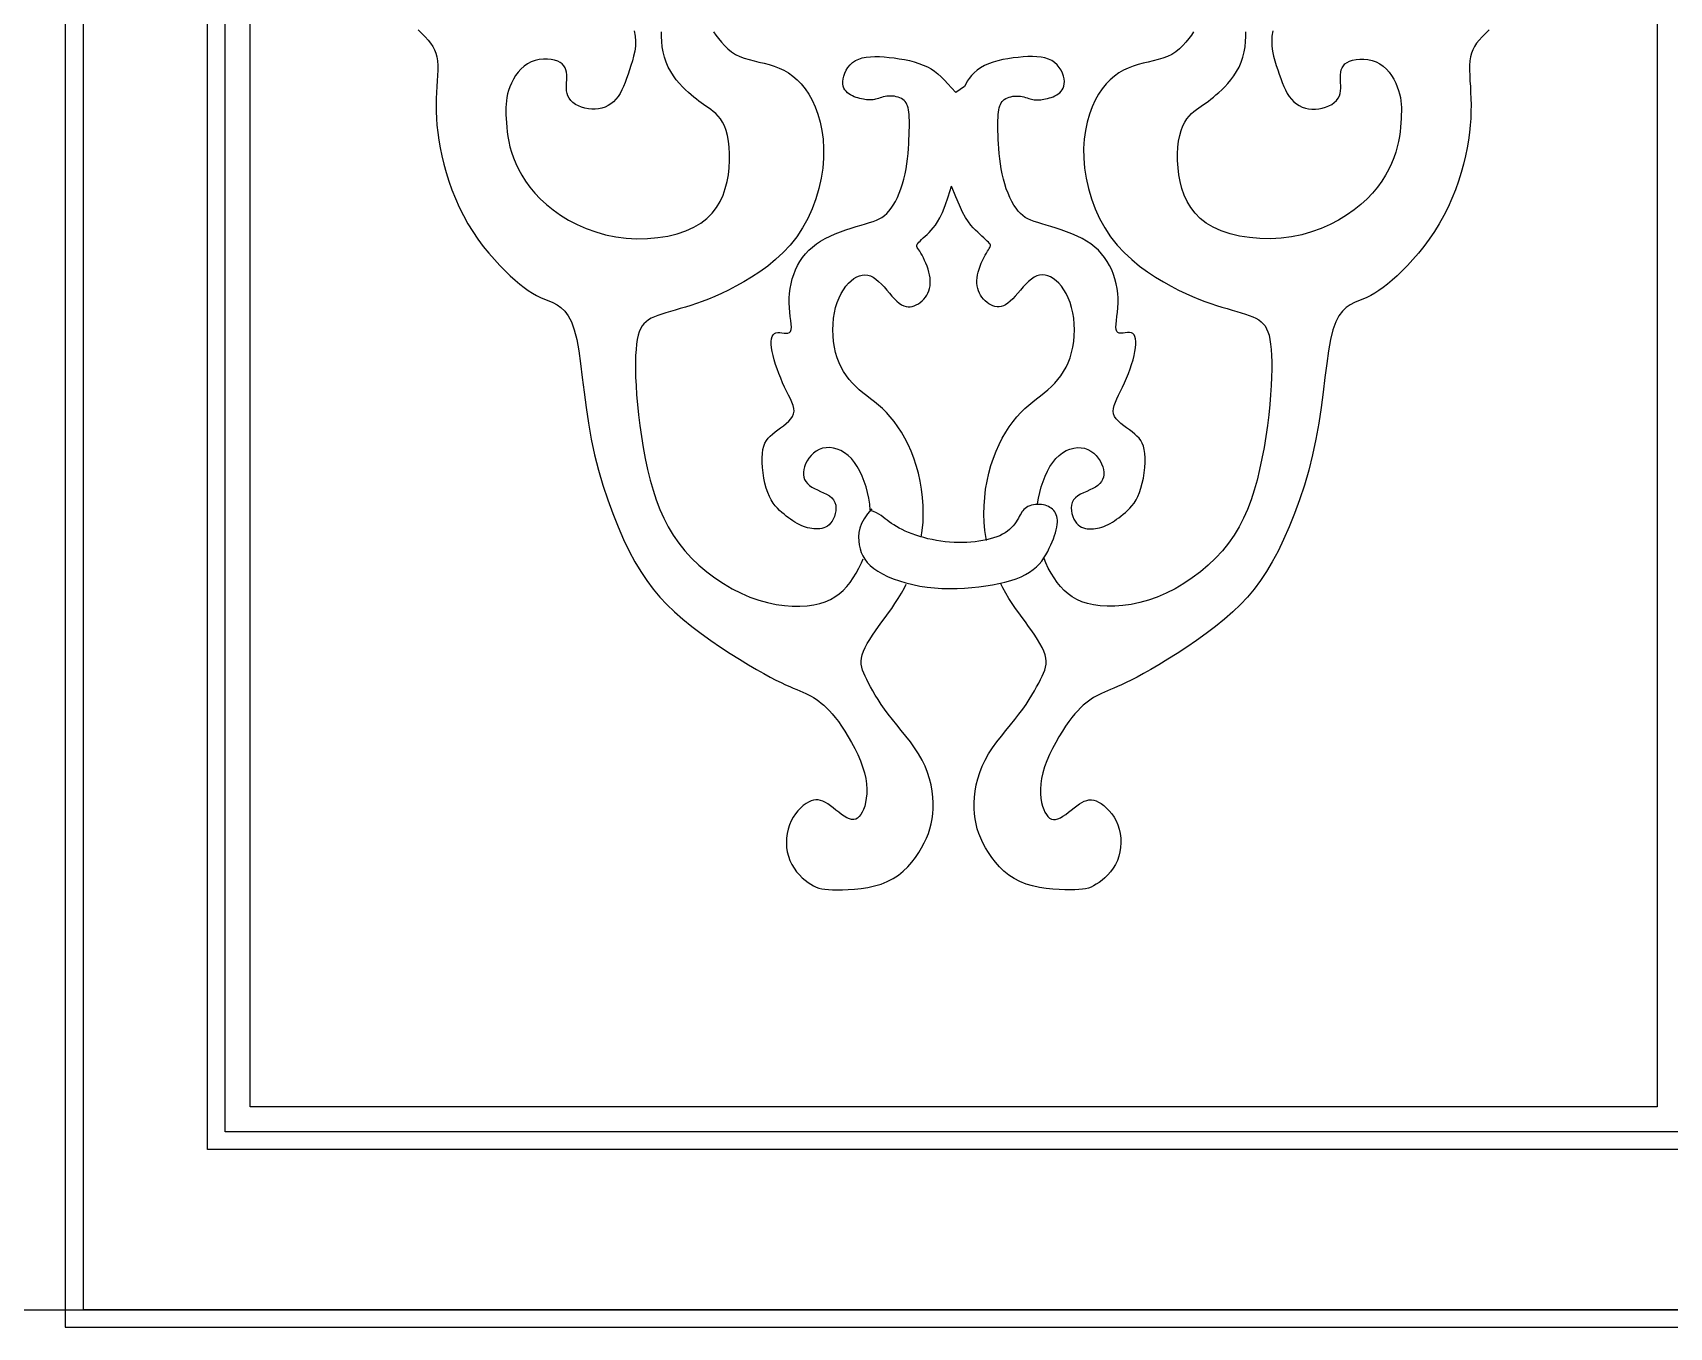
# Model space of a CAD drawing. Extents: x -66030 to 95157, y -13132 to 45879.
# Drawn here: x -27804.1 to -27449.5, y 31865.1 to 32145.7 of the extents above; entities that cross this region are included whole.
import ezdxf

# ---------------------------------------------------------------- set-up
doc = ezdxf.new("R2010")
doc.units = 0
doc.header["$LTSCALE"] = 100
doc.header["$MEASUREMENT"] = 0
for name, color, linetype in [('3', 11, 'CONTINUOUS'), ('4', 121, 'CONTINUOUS'), ('7', 105, 'CONTINUOUS')]:
    doc.layers.add(name, color=color, linetype=linetype)

msp = doc.modelspace()

# ---------------------------------------------------------------- linework, layer by layer
at = {"layer": '3', "color": 2}
msp.add_line((-66009.4, 31868.93), (90872.97, 31868.93), dxfattribs=at)
at = {"layer": '3'}
msp.add_lwpolyline([(-27793.18, 32773.35), (-27793.18, 31868.98), (-27415.88, 31868.98), (-27415.88, 32785.49)], dxfattribs=at)
msp.add_lwpolyline([(-27762.38, 31907.48), (-27762.38, 32531.18), (-27446.68, 32531.18), (-27446.68, 31907.48)], close=True, dxfattribs=at)
at = {"layer": '4'}
msp.add_lwpolyline([(-27797.03, 32774.7), (-27797.03, 31865.13), (-27412.03, 31865.13), (-27412.03, 32784.35)], dxfattribs=at)
msp.add_lwpolyline([(-27766.23, 31903.63), (-27766.23, 32535.03), (-27442.83, 32535.03), (-27442.83, 31903.63)], close=True, dxfattribs=at)
at = {"layer": '7'}
msp.add_lwpolyline([(-27756.99, 31912.87), (-27756.99, 32525.79), (-27452.07, 32525.79), (-27452.07, 31912.87)], close=True, dxfattribs=at)
for points in [[(-27720.6, 32146.32), (-27719.79, 32145.51), (-27719.07, 32144.76), (-27718.43, 32144.06), (-27717.88, 32143.38), (-27717.41, 32142.69), (-27717.03, 32141.99), (-27716.73, 32141.25), (-27716.52, 32140.44), (-27716.39, 32139.55), (-27716.33, 32138.58), (-27716.33, 32137.54), (-27716.37, 32136.42), (-27716.43, 32135.25), (-27716.51, 32134.02), (-27716.58, 32132.73), (-27716.64, 32131.39), (-27716.66, 32130.02), (-27716.65, 32128.59), (-27716.59, 32127.12), (-27716.49, 32125.61), (-27716.33, 32124.04), (-27716.11, 32122.41), (-27715.82, 32120.73), (-27715.46, 32119), (-27715.03, 32117.2), (-27714.52, 32115.37), (-27713.92, 32113.5), (-27713.25, 32111.62), (-27712.51, 32109.74), (-27711.68, 32107.88), (-27710.77, 32106.05), (-27709.79, 32104.28), (-27708.73, 32102.57), (-27707.61, 32100.92), (-27706.45, 32099.36), (-27705.26, 32097.89), (-27704.06, 32096.5), (-27702.88, 32095.22), (-27701.72, 32094.05), (-27700.62, 32092.98), (-27699.57, 32092.04), (-27698.57, 32091.2), (-27697.63, 32090.47), (-27696.71, 32089.83), (-27695.82, 32089.26), (-27694.94, 32088.76), (-27694.06, 32088.32), (-27693.18, 32087.93), (-27692.28, 32087.57), (-27691.38, 32087.19), (-27690.48, 32086.73), (-27689.62, 32086.13), (-27688.8, 32085.35), (-27688.03, 32084.32), (-27687.34, 32082.99), (-27686.73, 32081.29), (-27686.22, 32079.2), (-27685.78, 32076.74), (-27685.39, 32073.98), (-27685.01, 32070.98), (-27684.61, 32067.78), (-27684.18, 32064.45), (-27683.67, 32061.04), (-27683.06, 32057.61), (-27682.33, 32054.22), (-27681.48, 32050.88), (-27680.54, 32047.63), (-27679.5, 32044.47), (-27678.4, 32041.45), (-27677.25, 32038.57), (-27676.05, 32035.86), (-27674.83, 32033.34), (-27673.6, 32031.03), (-27672.33, 32028.9), (-27671.03, 32026.94), (-27669.66, 32025.11), (-27668.21, 32023.38), (-27666.67, 32021.74), (-27665.01, 32020.14), (-27663.23, 32018.58), (-27661.3, 32017.02), (-27659.27, 32015.48), (-27657.17, 32013.98), (-27655.06, 32012.54), (-27652.97, 32011.16), (-27650.94, 32009.89), (-27649.02, 32008.72), (-27647.26, 32007.68), (-27645.68, 32006.79), (-27644.28, 32006.02), (-27643.03, 32005.38), (-27641.93, 32004.83), (-27640.95, 32004.37), (-27640.06, 32003.98), (-27639.27, 32003.63), (-27638.53, 32003.32), (-27637.85, 32003.03), (-27637.2, 32002.75), (-27636.59, 32002.48), (-27636, 32002.19), (-27635.44, 32001.9), (-27634.88, 32001.58), (-27634.33, 32001.23), (-27633.77, 32000.85), (-27633.21, 32000.41), (-27632.64, 31999.92), (-27632.05, 31999.37), (-27631.44, 31998.75), (-27630.82, 31998.05), (-27630.17, 31997.26), (-27629.51, 31996.38), (-27628.81, 31995.4), (-27628.1, 31994.3), (-27627.37, 31993.12), (-27626.65, 31991.87), (-27625.96, 31990.57), (-27625.32, 31989.24), (-27624.74, 31987.9), (-27624.25, 31986.58), (-27623.86, 31985.29), (-27623.58, 31984.06), (-27623.41, 31982.88), (-27623.34, 31981.77), (-27623.36, 31980.73), (-27623.45, 31979.77), (-27623.6, 31978.88), (-27623.81, 31978.08), (-27624.05, 31977.36), (-27624.33, 31976.74), (-27624.63, 31976.22), (-27624.97, 31975.79), (-27625.33, 31975.47), (-27625.73, 31975.25), (-27626.16, 31975.15), (-27626.63, 31975.16), (-27627.13, 31975.28), (-27627.67, 31975.53), (-27628.23, 31975.86), (-27628.82, 31976.28), (-27629.42, 31976.73), (-27630.03, 31977.21), (-27630.63, 31977.69), (-27631.22, 31978.15), (-27631.79, 31978.55), (-27632.33, 31978.89), (-27632.86, 31979.14), (-27633.37, 31979.32), (-27633.87, 31979.42), (-27634.37, 31979.43), (-27634.89, 31979.36), (-27635.41, 31979.2), (-27635.95, 31978.95), (-27636.52, 31978.61), (-27637.11, 31978.18), (-27637.69, 31977.66), (-27638.26, 31977.07), (-27638.8, 31976.4), (-27639.3, 31975.66), (-27639.75, 31974.86), (-27640.12, 31974), (-27640.41, 31973.08), (-27640.62, 31972.12), (-27640.74, 31971.13), (-27640.78, 31970.13), (-27640.72, 31969.13), (-27640.58, 31968.14), (-27640.35, 31967.19), (-27640.02, 31966.27), (-27639.6, 31965.41), (-27639.11, 31964.6), (-27638.56, 31963.85), (-27637.96, 31963.17), (-27637.34, 31962.56), (-27636.7, 31962.01), (-27636.07, 31961.53), (-27635.46, 31961.12), (-27634.88, 31960.78), (-27634.31, 31960.51), (-27633.73, 31960.31), (-27633.12, 31960.15), (-27632.44, 31960.04), (-27631.68, 31959.97), (-27630.81, 31959.94), (-27629.81, 31959.93), (-27628.65, 31959.94), (-27627.38, 31959.98), (-27626.01, 31960.07), (-27624.57, 31960.23), (-27623.12, 31960.45), (-27621.66, 31960.76), (-27620.24, 31961.18), (-27618.9, 31961.71), (-27617.65, 31962.37), (-27616.49, 31963.14), (-27615.44, 31964), (-27614.47, 31964.93), (-27613.59, 31965.92), (-27612.8, 31966.95), (-27612.09, 31968), (-27611.46, 31969.04), (-27610.9, 31970.08), (-27610.42, 31971.1), (-27610, 31972.12), (-27609.66, 31973.15), (-27609.39, 31974.21), (-27609.19, 31975.28), (-27609.05, 31976.4), (-27608.98, 31977.56), (-27608.98, 31978.78), (-27609.04, 31980.04), (-27609.19, 31981.34), (-27609.43, 31982.67), (-27609.75, 31984.01), (-27610.18, 31985.36), (-27610.71, 31986.72), (-27611.36, 31988.06), (-27612.12, 31989.39), (-27612.98, 31990.7), (-27613.91, 31991.98), (-27614.88, 31993.24), (-27615.87, 31994.47), (-27616.85, 31995.67), (-27617.81, 31996.84), (-27618.7, 31997.97), (-27619.51, 31999.07), (-27620.25, 32000.12), (-27620.91, 32001.14), (-27621.51, 32002.11), (-27622.05, 32003.03), (-27622.53, 32003.91), (-27622.97, 32004.73), (-27623.36, 32005.5), (-27623.71, 32006.22), (-27624.02, 32006.89), (-27624.27, 32007.54), (-27624.45, 32008.18), (-27624.56, 32008.81), (-27624.59, 32009.46), (-27624.52, 32010.13), (-27624.35, 32010.85), (-27624.07, 32011.62), (-27623.7, 32012.44), (-27623.24, 32013.3), (-27622.7, 32014.2), (-27622.11, 32015.12), (-27621.46, 32016.06), (-27620.79, 32017.02), (-27620.09, 32017.98), (-27619.38, 32018.95), (-27618.66, 32019.93), (-27617.95, 32020.93), (-27617.24, 32021.97), (-27616.53, 32023.06), (-27615.85, 32024.2), (-27615.18, 32025.41), (-27614.8, 32026.16)], [(-27673.73, 32146.05), (-27673.52, 32144.92), (-27673.45, 32143.81), (-27673.5, 32142.73), (-27673.65, 32141.66), (-27673.87, 32140.61), (-27674.15, 32139.59), (-27674.45, 32138.59), (-27674.78, 32137.62), (-27675.09, 32136.67), (-27675.41, 32135.76), (-27675.73, 32134.88), (-27676.07, 32134.05), (-27676.43, 32133.27), (-27676.82, 32132.54), (-27677.24, 32131.87), (-27677.72, 32131.27), (-27678.24, 32130.73), (-27678.81, 32130.27), (-27679.43, 32129.89), (-27680.08, 32129.57), (-27680.76, 32129.34), (-27681.47, 32129.17), (-27682.19, 32129.09), (-27682.93, 32129.09), (-27683.68, 32129.16), (-27684.43, 32129.31), (-27685.15, 32129.53), (-27685.83, 32129.81), (-27686.46, 32130.15), (-27687.02, 32130.54), (-27687.49, 32130.98), (-27687.87, 32131.46), (-27688.13, 32131.97), (-27688.3, 32132.51), (-27688.39, 32133.08), (-27688.43, 32133.66), (-27688.42, 32134.25), (-27688.39, 32134.84), (-27688.36, 32135.43), (-27688.34, 32136.01), (-27688.36, 32136.56), (-27688.43, 32137.1), (-27688.55, 32137.61), (-27688.73, 32138.08), (-27689, 32138.51), (-27689.34, 32138.9), (-27689.79, 32139.23), (-27690.33, 32139.51), (-27690.99, 32139.73), (-27691.74, 32139.88), (-27692.56, 32139.95), (-27693.43, 32139.94), (-27694.32, 32139.84), (-27695.2, 32139.65), (-27696.07, 32139.35), (-27696.88, 32138.94), (-27697.63, 32138.43), (-27698.31, 32137.81), (-27698.91, 32137.12), (-27699.45, 32136.37), (-27699.93, 32135.58), (-27700.34, 32134.77), (-27700.68, 32133.96), (-27700.96, 32133.16), (-27701.18, 32132.4), (-27701.34, 32131.65), (-27701.46, 32130.93), (-27701.53, 32130.2), (-27701.56, 32129.46), (-27701.56, 32128.7), (-27701.54, 32127.9), (-27701.5, 32127.07), (-27701.45, 32126.17), (-27701.38, 32125.23), (-27701.27, 32124.23), (-27701.13, 32123.19), (-27700.93, 32122.1), (-27700.67, 32120.97), (-27700.34, 32119.8), (-27699.93, 32118.59), (-27699.43, 32117.35), (-27698.83, 32116.08), (-27698.13, 32114.8), (-27697.31, 32113.51), (-27696.38, 32112.22), (-27695.32, 32110.94), (-27694.12, 32109.69), (-27692.79, 32108.46), (-27691.31, 32107.27), (-27689.7, 32106.14), (-27687.97, 32105.08), (-27686.11, 32104.11), (-27684.16, 32103.25), (-27682.1, 32102.5), (-27679.97, 32101.9), (-27677.76, 32101.44), (-27675.49, 32101.16), (-27673.19, 32101.04), (-27670.9, 32101.08), (-27668.66, 32101.28), (-27666.49, 32101.62), (-27664.43, 32102.12), (-27662.53, 32102.75), (-27660.8, 32103.52), (-27659.29, 32104.42), (-27657.98, 32105.45), (-27656.87, 32106.57), (-27655.93, 32107.8), (-27655.15, 32109.1), (-27654.51, 32110.48), (-27654.01, 32111.91), (-27653.62, 32113.4), (-27653.34, 32114.91), (-27653.16, 32116.43), (-27653.07, 32117.95), (-27653.07, 32119.42), (-27653.15, 32120.84), (-27653.3, 32122.18), (-27653.53, 32123.41), (-27653.83, 32124.51), (-27654.19, 32125.47), (-27654.61, 32126.3), (-27655.07, 32127.01), (-27655.56, 32127.62), (-27656.08, 32128.15), (-27656.61, 32128.61), (-27657.15, 32129.02), (-27657.68, 32129.4), (-27658.2, 32129.76), (-27658.71, 32130.12), (-27659.23, 32130.49), (-27659.74, 32130.87), (-27660.27, 32131.27), (-27660.82, 32131.71), (-27661.39, 32132.19), (-27662, 32132.72), (-27662.64, 32133.32), (-27663.3, 32133.98), (-27663.97, 32134.7), (-27664.63, 32135.49), (-27665.26, 32136.34), (-27665.85, 32137.25), (-27666.38, 32138.23), (-27666.84, 32139.27), (-27667.2, 32140.37), (-27667.48, 32141.51), (-27667.68, 32142.65), (-27667.8, 32143.78), (-27667.87, 32144.86), (-27667.87, 32145.88)], [(-27656.55, 32145.87), (-27656.05, 32145.14), (-27655.49, 32144.39), (-27654.87, 32143.63), (-27654.2, 32142.89), (-27653.47, 32142.18), (-27652.67, 32141.54), (-27651.8, 32140.99), (-27650.87, 32140.53), (-27649.89, 32140.16), (-27648.86, 32139.85), (-27647.79, 32139.58), (-27646.71, 32139.32), (-27645.61, 32139.06), (-27644.51, 32138.78), (-27643.43, 32138.44), (-27642.37, 32138.03), (-27641.34, 32137.54), (-27640.34, 32136.96), (-27639.37, 32136.28), (-27638.45, 32135.49), (-27637.56, 32134.57), (-27636.73, 32133.54), (-27635.94, 32132.36), (-27635.21, 32131.04), (-27634.54, 32129.59), (-27633.96, 32128), (-27633.47, 32126.3), (-27633.09, 32124.49), (-27632.82, 32122.58), (-27632.7, 32120.57), (-27632.72, 32118.49), (-27632.89, 32116.33), (-27633.23, 32114.13), (-27633.73, 32111.91), (-27634.38, 32109.69), (-27635.19, 32107.51), (-27636.15, 32105.39), (-27637.27, 32103.36), (-27638.54, 32101.44), (-27639.96, 32099.66), (-27641.5, 32098.02), (-27643.13, 32096.51), (-27644.83, 32095.12), (-27646.56, 32093.85), (-27648.31, 32092.71), (-27650.03, 32091.67), (-27651.7, 32090.74), (-27653.3, 32089.91), (-27654.83, 32089.18), (-27656.28, 32088.53), (-27657.68, 32087.95), (-27659.01, 32087.45), (-27660.28, 32086.99), (-27661.5, 32086.59), (-27662.67, 32086.22), (-27663.8, 32085.88), (-27664.88, 32085.57), (-27665.91, 32085.27), (-27666.87, 32084.98), (-27667.78, 32084.69), (-27668.61, 32084.4), (-27669.38, 32084.1), (-27670.06, 32083.78), (-27670.66, 32083.43), (-27671.19, 32083.05), (-27671.65, 32082.61), (-27672.04, 32082.12), (-27672.37, 32081.54), (-27672.65, 32080.87), (-27672.88, 32080.1), (-27673.08, 32079.21), (-27673.24, 32078.18), (-27673.36, 32077.03), (-27673.44, 32075.74), (-27673.49, 32074.32), (-27673.49, 32072.76), (-27673.45, 32071.06), (-27673.36, 32069.21), (-27673.23, 32067.23), (-27673.05, 32065.11), (-27672.81, 32062.88), (-27672.53, 32060.56), (-27672.19, 32058.18), (-27671.8, 32055.78), (-27671.35, 32053.39), (-27670.85, 32051.03), (-27670.29, 32048.74), (-27669.66, 32046.53), (-27668.97, 32044.41), (-27668.2, 32042.38), (-27667.34, 32040.44), (-27666.38, 32038.57), (-27665.31, 32036.77), (-27664.11, 32035.05), (-27662.79, 32033.39), (-27661.32, 32031.8), (-27659.73, 32030.28), (-27658.03, 32028.85), (-27656.25, 32027.51), (-27654.41, 32026.29), (-27652.52, 32025.18), (-27650.6, 32024.21), (-27648.67, 32023.38), (-27646.75, 32022.7), (-27644.86, 32022.17), (-27643.01, 32021.77), (-27641.21, 32021.52), (-27639.49, 32021.38), (-27637.84, 32021.37), (-27636.3, 32021.47), (-27634.86, 32021.67), (-27633.55, 32021.97), (-27632.35, 32022.36), (-27631.25, 32022.85), (-27630.25, 32023.42), (-27629.34, 32024.08), (-27628.49, 32024.83), (-27627.71, 32025.65), (-27626.98, 32026.55), (-27626.29, 32027.53), (-27625.64, 32028.57), (-27625.05, 32029.67), (-27624.5, 32030.82), (-27624.15, 32031.68)], [(-27488.47, 32146.32), (-27489.28, 32145.51), (-27490, 32144.76), (-27490.64, 32144.06), (-27491.19, 32143.38), (-27491.66, 32142.69), (-27492.04, 32141.99), (-27492.33, 32141.25), (-27492.55, 32140.44), (-27492.68, 32139.55), (-27492.74, 32138.58), (-27492.74, 32137.54), (-27492.7, 32136.42), (-27492.64, 32135.25), (-27492.56, 32134.02), (-27492.49, 32132.73), (-27492.43, 32131.39), (-27492.41, 32130.02), (-27492.42, 32128.59), (-27492.48, 32127.12), (-27492.58, 32125.61), (-27492.74, 32124.04), (-27492.96, 32122.41), (-27493.25, 32120.73), (-27493.6, 32119), (-27494.04, 32117.2), (-27494.55, 32115.37), (-27495.14, 32113.5), (-27495.81, 32111.62), (-27496.56, 32109.74), (-27497.39, 32107.88), (-27498.29, 32106.05), (-27499.28, 32104.28), (-27500.34, 32102.57), (-27501.46, 32100.92), (-27502.62, 32099.36), (-27503.81, 32097.89), (-27505.01, 32096.5), (-27506.19, 32095.22), (-27507.35, 32094.05), (-27508.45, 32092.98), (-27509.5, 32092.04), (-27510.49, 32091.2), (-27511.44, 32090.47), (-27512.36, 32089.83), (-27513.25, 32089.26), (-27514.13, 32088.76), (-27515.01, 32088.32), (-27515.89, 32087.93), (-27516.79, 32087.57), (-27517.69, 32087.19), (-27518.59, 32086.73), (-27519.45, 32086.13), (-27520.27, 32085.35), (-27521.04, 32084.32), (-27521.73, 32082.99), (-27522.34, 32081.29), (-27522.85, 32079.2), (-27523.29, 32076.74), (-27523.68, 32073.98), (-27524.06, 32070.98), (-27524.45, 32067.78), (-27524.89, 32064.45), (-27525.4, 32061.04), (-27526.01, 32057.61), (-27526.74, 32054.22), (-27527.59, 32050.88), (-27528.53, 32047.63), (-27529.57, 32044.47), (-27530.67, 32041.45), (-27531.82, 32038.57), (-27533.02, 32035.86), (-27534.24, 32033.34), (-27535.47, 32031.03), (-27536.74, 32028.9), (-27538.04, 32026.94), (-27539.41, 32025.11), (-27540.85, 32023.38), (-27542.4, 32021.74), (-27544.05, 32020.14), (-27545.84, 32018.58), (-27547.77, 32017.02), (-27549.8, 32015.48), (-27551.9, 32013.98), (-27554.01, 32012.54), (-27556.1, 32011.16), (-27558.13, 32009.89), (-27560.05, 32008.72), (-27561.81, 32007.68), (-27563.39, 32006.79), (-27564.79, 32006.02), (-27566.03, 32005.38), (-27567.14, 32004.83), (-27568.12, 32004.37), (-27569.01, 32003.98), (-27569.8, 32003.63), (-27570.54, 32003.32), (-27571.22, 32003.03), (-27571.87, 32002.75), (-27572.48, 32002.48), (-27573.07, 32002.19), (-27573.63, 32001.9), (-27574.19, 32001.58), (-27574.74, 32001.23), (-27575.3, 32000.85), (-27575.86, 32000.41), (-27576.43, 31999.92), (-27577.02, 31999.37), (-27577.63, 31998.75), (-27578.25, 31998.05), (-27578.89, 31997.26), (-27579.56, 31996.38), (-27580.26, 31995.4), (-27580.97, 31994.3), (-27581.7, 31993.12), (-27582.42, 31991.87), (-27583.11, 31990.57), (-27583.75, 31989.24), (-27584.33, 31987.9), (-27584.82, 31986.58), (-27585.21, 31985.29), (-27585.49, 31984.06), (-27585.66, 31982.88), (-27585.73, 31981.77), (-27585.71, 31980.73), (-27585.62, 31979.77), (-27585.47, 31978.88), (-27585.26, 31978.08), (-27585.02, 31977.36), (-27584.74, 31976.74), (-27584.44, 31976.22), (-27584.1, 31975.79), (-27583.74, 31975.47), (-27583.34, 31975.25), (-27582.91, 31975.15), (-27582.44, 31975.16), (-27581.94, 31975.28), (-27581.4, 31975.53), (-27580.84, 31975.86), (-27580.25, 31976.28), (-27579.65, 31976.73), (-27579.04, 31977.21), (-27578.44, 31977.69), (-27577.85, 31978.15), (-27577.28, 31978.55), (-27576.74, 31978.89), (-27576.21, 31979.14), (-27575.7, 31979.32), (-27575.2, 31979.42), (-27574.69, 31979.43), (-27574.18, 31979.36), (-27573.66, 31979.2), (-27573.11, 31978.95), (-27572.55, 31978.61), (-27571.96, 31978.18), (-27571.38, 31977.66), (-27570.81, 31977.07), (-27570.27, 31976.4), (-27569.77, 31975.66), (-27569.32, 31974.86), (-27568.95, 31974), (-27568.66, 31973.08), (-27568.45, 31972.12), (-27568.33, 31971.13), (-27568.29, 31970.13), (-27568.35, 31969.13), (-27568.49, 31968.14), (-27568.72, 31967.19), (-27569.05, 31966.27), (-27569.46, 31965.41), (-27569.96, 31964.6), (-27570.51, 31963.85), (-27571.11, 31963.17), (-27571.73, 31962.56), (-27572.37, 31962.01), (-27573, 31961.53), (-27573.61, 31961.12), (-27574.19, 31960.78), (-27574.76, 31960.51), (-27575.34, 31960.31), (-27575.95, 31960.15), (-27576.63, 31960.04), (-27577.39, 31959.97), (-27578.26, 31959.94), (-27579.26, 31959.93), (-27580.42, 31959.94), (-27581.69, 31959.98), (-27583.06, 31960.07), (-27584.5, 31960.23), (-27585.95, 31960.45), (-27587.41, 31960.76), (-27588.83, 31961.18), (-27590.17, 31961.71), (-27591.42, 31962.37), (-27592.58, 31963.14), (-27593.63, 31964), (-27594.6, 31964.93), (-27595.48, 31965.92), (-27596.27, 31966.95), (-27596.98, 31968), (-27597.61, 31969.04), (-27598.17, 31970.08), (-27598.65, 31971.1), (-27599.07, 31972.12), (-27599.41, 31973.15), (-27599.68, 31974.21), (-27599.88, 31975.28), (-27600.02, 31976.4), (-27600.09, 31977.56), (-27600.09, 31978.78), (-27600.02, 31980.04), (-27599.88, 31981.34), (-27599.64, 31982.67), (-27599.32, 31984.01), (-27598.89, 31985.36), (-27598.36, 31986.72), (-27597.71, 31988.06), (-27596.95, 31989.39), (-27596.09, 31990.7), (-27595.16, 31991.98), (-27594.19, 31993.24), (-27593.2, 31994.47), (-27592.22, 31995.67), (-27591.26, 31996.84), (-27590.37, 31997.97), (-27589.56, 31999.07), (-27588.82, 32000.12), (-27588.16, 32001.14), (-27587.56, 32002.11), (-27587.02, 32003.03), (-27586.54, 32003.91), (-27586.1, 32004.73), (-27585.71, 32005.5), (-27585.36, 32006.22), (-27585.05, 32006.89), (-27584.8, 32007.54), (-27584.62, 32008.18), (-27584.51, 32008.81), (-27584.48, 32009.46), (-27584.55, 32010.13), (-27584.72, 32010.85), (-27584.99, 32011.62), (-27585.37, 32012.44), (-27585.83, 32013.3), (-27586.37, 32014.2), (-27586.96, 32015.12), (-27587.61, 32016.06), (-27588.28, 32017.02), (-27588.98, 32017.98), (-27589.69, 32018.95), (-27590.41, 32019.93), (-27591.12, 32020.93), (-27591.83, 32021.97), (-27592.54, 32023.06), (-27593.22, 32024.2), (-27593.89, 32025.41), (-27594.29, 32026.21)], [(-27552.52, 32145.87), (-27553.02, 32145.14), (-27553.58, 32144.39), (-27554.2, 32143.63), (-27554.87, 32142.89), (-27555.6, 32142.18), (-27556.4, 32141.54), (-27557.26, 32140.99), (-27558.19, 32140.53), (-27559.18, 32140.16), (-27560.21, 32139.85), (-27561.28, 32139.58), (-27562.36, 32139.32), (-27563.46, 32139.06), (-27564.56, 32138.78), (-27565.64, 32138.44), (-27566.7, 32138.03), (-27567.73, 32137.54), (-27568.73, 32136.96), (-27569.7, 32136.28), (-27570.62, 32135.49), (-27571.5, 32134.57), (-27572.34, 32133.54), (-27573.13, 32132.36), (-27573.86, 32131.04), (-27574.52, 32129.59), (-27575.11, 32128), (-27575.6, 32126.3), (-27575.98, 32124.49), (-27576.24, 32122.58), (-27576.37, 32120.57), (-27576.35, 32118.49), (-27576.18, 32116.33), (-27575.84, 32114.13), (-27575.34, 32111.91), (-27574.69, 32109.69), (-27573.88, 32107.51), (-27572.92, 32105.39), (-27571.8, 32103.36), (-27570.53, 32101.44), (-27569.11, 32099.66), (-27567.57, 32098.02), (-27565.94, 32096.51), (-27564.24, 32095.12), (-27562.51, 32093.85), (-27560.76, 32092.71), (-27559.04, 32091.67), (-27557.37, 32090.74), (-27555.77, 32089.91), (-27554.24, 32089.18), (-27552.79, 32088.53), (-27551.39, 32087.95), (-27550.06, 32087.45), (-27548.79, 32086.99), (-27547.57, 32086.59), (-27546.39, 32086.22), (-27545.27, 32085.88), (-27544.19, 32085.57), (-27543.16, 32085.27), (-27542.19, 32084.98), (-27541.29, 32084.69), (-27540.46, 32084.4), (-27539.69, 32084.1), (-27539.01, 32083.78), (-27538.41, 32083.43), (-27537.88, 32083.05), (-27537.42, 32082.61), (-27537.03, 32082.12), (-27536.7, 32081.54), (-27536.42, 32080.87), (-27536.19, 32080.1), (-27535.99, 32079.21), (-27535.83, 32078.18), (-27535.71, 32077.03), (-27535.63, 32075.74), (-27535.58, 32074.32), (-27535.58, 32072.76), (-27535.62, 32071.06), (-27535.71, 32069.21), (-27535.84, 32067.23), (-27536.02, 32065.11), (-27536.26, 32062.88), (-27536.54, 32060.56), (-27536.88, 32058.18), (-27537.27, 32055.78), (-27537.72, 32053.39), (-27538.22, 32051.03), (-27538.78, 32048.74), (-27539.4, 32046.53), (-27540.09, 32044.41), (-27540.87, 32042.38), (-27541.73, 32040.44), (-27542.69, 32038.57), (-27543.76, 32036.77), (-27544.96, 32035.05), (-27546.28, 32033.39), (-27547.75, 32031.8), (-27549.34, 32030.28), (-27551.03, 32028.85), (-27552.81, 32027.51), (-27554.66, 32026.29), (-27556.55, 32025.18), (-27558.47, 32024.21), (-27560.4, 32023.38), (-27562.32, 32022.7), (-27564.21, 32022.17), (-27566.06, 32021.77), (-27567.85, 32021.52), (-27569.58, 32021.38), (-27571.23, 32021.37), (-27572.77, 32021.47), (-27574.21, 32021.67), (-27575.52, 32021.97), (-27576.72, 32022.36), (-27577.82, 32022.85), (-27578.82, 32023.42), (-27579.73, 32024.08), (-27580.58, 32024.83), (-27581.36, 32025.65), (-27582.09, 32026.55), (-27582.78, 32027.53), (-27583.43, 32028.57), (-27584.02, 32029.67), (-27584.57, 32030.82), (-27584.93, 32031.7)], [(-27535.34, 32146.05), (-27535.55, 32144.92), (-27535.61, 32143.81), (-27535.57, 32142.73), (-27535.42, 32141.66), (-27535.2, 32140.61), (-27534.92, 32139.59), (-27534.61, 32138.59), (-27534.29, 32137.62), (-27533.98, 32136.67), (-27533.66, 32135.76), (-27533.34, 32134.88), (-27533, 32134.05), (-27532.64, 32133.27), (-27532.25, 32132.54), (-27531.83, 32131.87), (-27531.35, 32131.27), (-27530.83, 32130.73), (-27530.26, 32130.27), (-27529.64, 32129.89), (-27528.99, 32129.57), (-27528.31, 32129.34), (-27527.6, 32129.17), (-27526.88, 32129.09), (-27526.13, 32129.09), (-27525.39, 32129.16), (-27524.64, 32129.31), (-27523.92, 32129.53), (-27523.24, 32129.81), (-27522.61, 32130.15), (-27522.05, 32130.54), (-27521.58, 32130.98), (-27521.2, 32131.46), (-27520.94, 32131.97), (-27520.77, 32132.51), (-27520.68, 32133.08), (-27520.64, 32133.66), (-27520.65, 32134.25), (-27520.68, 32134.84), (-27520.71, 32135.43), (-27520.73, 32136.01), (-27520.71, 32136.56), (-27520.64, 32137.1), (-27520.52, 32137.61), (-27520.34, 32138.08), (-27520.07, 32138.51), (-27519.73, 32138.9), (-27519.28, 32139.23), (-27518.73, 32139.51), (-27518.08, 32139.73), (-27517.32, 32139.88), (-27516.5, 32139.95), (-27515.64, 32139.94), (-27514.75, 32139.84), (-27513.86, 32139.65), (-27513, 32139.35), (-27512.19, 32138.94), (-27511.44, 32138.43), (-27510.76, 32137.81), (-27510.15, 32137.12), (-27509.61, 32136.37), (-27509.14, 32135.58), (-27508.73, 32134.77), (-27508.39, 32133.96), (-27508.11, 32133.16), (-27507.89, 32132.4), (-27507.73, 32131.65), (-27507.61, 32130.93), (-27507.54, 32130.2), (-27507.51, 32129.46), (-27507.51, 32128.7), (-27507.53, 32127.9), (-27507.56, 32127.07), (-27507.62, 32126.17), (-27507.69, 32125.23), (-27507.8, 32124.23), (-27507.94, 32123.19), (-27508.14, 32122.1), (-27508.4, 32120.97), (-27508.73, 32119.8), (-27509.14, 32118.59), (-27509.64, 32117.35), (-27510.24, 32116.08), (-27510.94, 32114.8), (-27511.76, 32113.51), (-27512.69, 32112.22), (-27513.75, 32110.94), (-27514.95, 32109.69), (-27516.28, 32108.46), (-27517.75, 32107.27), (-27519.37, 32106.14), (-27521.1, 32105.08), (-27522.96, 32104.11), (-27524.91, 32103.25), (-27526.97, 32102.5), (-27529.1, 32101.9), (-27531.31, 32101.44), (-27533.58, 32101.16), (-27535.88, 32101.04), (-27538.17, 32101.08), (-27540.41, 32101.28), (-27542.58, 32101.62), (-27544.64, 32102.12), (-27546.54, 32102.75), (-27548.27, 32103.52), (-27549.78, 32104.42), (-27551.09, 32105.45), (-27552.2, 32106.57), (-27553.14, 32107.8), (-27553.92, 32109.1), (-27554.56, 32110.48), (-27555.06, 32111.91), (-27555.44, 32113.4), (-27555.73, 32114.91), (-27555.91, 32116.43), (-27556, 32117.95), (-27556, 32119.42), (-27555.92, 32120.84), (-27555.77, 32122.18), (-27555.54, 32123.41), (-27555.24, 32124.51), (-27554.87, 32125.47), (-27554.46, 32126.3), (-27554, 32127.01), (-27553.51, 32127.62), (-27552.99, 32128.15), (-27552.46, 32128.61), (-27551.92, 32129.02), (-27551.39, 32129.4), (-27550.87, 32129.76), (-27550.35, 32130.12), (-27549.84, 32130.49), (-27549.33, 32130.87), (-27548.8, 32131.27), (-27548.25, 32131.71), (-27547.68, 32132.19), (-27547.07, 32132.72), (-27546.43, 32133.32), (-27545.77, 32133.98), (-27545.1, 32134.7), (-27544.44, 32135.49), (-27543.8, 32136.34), (-27543.22, 32137.25), (-27542.69, 32138.23), (-27542.23, 32139.27), (-27541.87, 32140.37), (-27541.59, 32141.51), (-27541.39, 32142.65), (-27541.26, 32143.78), (-27541.2, 32144.86), (-27541.2, 32145.88)], [(-27622.58, 32042.17), (-27622.59, 32042.23), (-27622.72, 32043.51), (-27622.92, 32044.78), (-27623.19, 32046.03), (-27623.52, 32047.25), (-27623.91, 32048.43), (-27624.36, 32049.57), (-27624.86, 32050.65), (-27625.42, 32051.65), (-27626.03, 32052.57), (-27626.69, 32053.38), (-27627.4, 32054.08), (-27628.16, 32054.66), (-27628.95, 32055.12), (-27629.75, 32055.45), (-27630.57, 32055.66), (-27631.38, 32055.76), (-27632.17, 32055.74), (-27632.92, 32055.61), (-27633.64, 32055.36), (-27634.3, 32055.02), (-27634.89, 32054.58), (-27635.43, 32054.06), (-27635.89, 32053.49), (-27636.29, 32052.88), (-27636.61, 32052.26), (-27636.85, 32051.62), (-27637.01, 32051.01), (-27637.09, 32050.42), (-27637.08, 32049.86), (-27636.99, 32049.34), (-27636.82, 32048.85), (-27636.56, 32048.39), (-27636.22, 32047.97), (-27635.79, 32047.57), (-27635.28, 32047.21), (-27634.69, 32046.89), (-27634.05, 32046.58), (-27633.38, 32046.27), (-27632.71, 32045.97), (-27632.06, 32045.64), (-27631.46, 32045.28), (-27630.95, 32044.88), (-27630.54, 32044.41), (-27630.25, 32043.89), (-27630.09, 32043.31), (-27630.03, 32042.7), (-27630.06, 32042.07), (-27630.18, 32041.45), (-27630.37, 32040.85), (-27630.61, 32040.29), (-27630.89, 32039.8), (-27631.2, 32039.38), (-27631.54, 32039.03), (-27631.9, 32038.76), (-27632.28, 32038.54), (-27632.68, 32038.38), (-27633.09, 32038.26), (-27633.51, 32038.19), (-27633.94, 32038.15), (-27634.38, 32038.14), (-27634.82, 32038.16), (-27635.27, 32038.21), (-27635.72, 32038.29), (-27636.18, 32038.39), (-27636.63, 32038.53), (-27637.09, 32038.69), (-27637.55, 32038.88), (-27638.01, 32039.1), (-27638.47, 32039.35), (-27638.93, 32039.62), (-27639.39, 32039.92), (-27639.85, 32040.24), (-27640.32, 32040.58), (-27640.8, 32040.94), (-27641.28, 32041.32), (-27641.76, 32041.72), (-27642.24, 32042.15), (-27642.72, 32042.62), (-27643.19, 32043.15), (-27643.63, 32043.74), (-27644.06, 32044.41), (-27644.46, 32045.16), (-27644.82, 32046.03), (-27645.14, 32046.99), (-27645.42, 32048.05), (-27645.65, 32049.16), (-27645.84, 32050.29), (-27645.96, 32051.42), (-27646.03, 32052.52), (-27646.04, 32053.56), (-27645.98, 32054.51), (-27645.86, 32055.35), (-27645.66, 32056.08), (-27645.41, 32056.72), (-27645.09, 32057.29), (-27644.71, 32057.8), (-27644.27, 32058.27), (-27643.78, 32058.71), (-27643.23, 32059.15), (-27642.64, 32059.59), (-27642.02, 32060.03), (-27641.4, 32060.49), (-27640.8, 32060.97), (-27640.26, 32061.46), (-27639.79, 32061.97), (-27639.43, 32062.5), (-27639.2, 32063.06), (-27639.11, 32063.64), (-27639.16, 32064.26), (-27639.32, 32064.92), (-27639.58, 32065.61), (-27639.91, 32066.35), (-27640.3, 32067.13), (-27640.72, 32067.97), (-27641.15, 32068.86), (-27641.59, 32069.8), (-27642, 32070.78), (-27642.4, 32071.79), (-27642.77, 32072.8), (-27643.11, 32073.81), (-27643.41, 32074.79), (-27643.65, 32075.73), (-27643.84, 32076.61), (-27643.97, 32077.42), (-27644.04, 32078.15), (-27644.04, 32078.79), (-27643.97, 32079.36), (-27643.84, 32079.82), (-27643.64, 32080.2), (-27643.38, 32080.47), (-27643.05, 32080.64), (-27642.65, 32080.7), (-27642.21, 32080.69), (-27641.74, 32080.64), (-27641.28, 32080.58), (-27640.83, 32080.55), (-27640.44, 32080.58), (-27640.11, 32080.7), (-27639.87, 32080.94), (-27639.74, 32081.34), (-27639.7, 32081.88), (-27639.74, 32082.54), (-27639.82, 32083.32), (-27639.92, 32084.17), (-27640.03, 32085.11), (-27640.13, 32086.09), (-27640.18, 32087.11), (-27640.17, 32088.14), (-27640.1, 32089.19), (-27639.96, 32090.24), (-27639.76, 32091.28), (-27639.5, 32092.31), (-27639.18, 32093.31), (-27638.79, 32094.29), (-27638.34, 32095.23), (-27637.83, 32096.12), (-27637.25, 32096.97), (-27636.61, 32097.77), (-27635.9, 32098.52), (-27635.12, 32099.23), (-27634.27, 32099.9), (-27633.35, 32100.51), (-27632.35, 32101.09), (-27631.29, 32101.61), (-27630.17, 32102.1), (-27629.03, 32102.54), (-27627.87, 32102.95), (-27626.73, 32103.32), (-27625.63, 32103.66), (-27624.58, 32103.97), (-27623.62, 32104.26), (-27622.75, 32104.53), (-27621.97, 32104.78), (-27621.28, 32105.05), (-27620.65, 32105.34), (-27620.07, 32105.66), (-27619.53, 32106.04), (-27619.03, 32106.48), (-27618.54, 32107.01), (-27618.07, 32107.63), (-27617.6, 32108.34), (-27617.15, 32109.12), (-27616.72, 32109.98), (-27616.31, 32110.91), (-27615.94, 32111.88), (-27615.6, 32112.91), (-27615.31, 32113.97), (-27615.05, 32115.06), (-27614.84, 32116.16), (-27614.67, 32117.27), (-27614.53, 32118.38), (-27614.41, 32119.48), (-27614.33, 32120.55), (-27614.26, 32121.59), (-27614.21, 32122.57), (-27614.17, 32123.51), (-27614.14, 32124.38), (-27614.12, 32125.2), (-27614.12, 32125.97), (-27614.13, 32126.68), (-27614.16, 32127.33), (-27614.19, 32127.93), (-27614.25, 32128.47), (-27614.32, 32128.97), (-27614.41, 32129.41), (-27614.52, 32129.8), (-27614.65, 32130.15), (-27614.82, 32130.47), (-27615.02, 32130.75), (-27615.25, 32130.99), (-27615.52, 32131.21), (-27615.83, 32131.4), (-27616.18, 32131.56), (-27616.55, 32131.7), (-27616.95, 32131.81), (-27617.36, 32131.89), (-27617.77, 32131.94), (-27618.19, 32131.96), (-27618.61, 32131.95), (-27619.01, 32131.91), (-27619.4, 32131.84), (-27619.77, 32131.76), (-27620.13, 32131.66), (-27620.48, 32131.56), (-27620.81, 32131.45), (-27621.13, 32131.36), (-27621.43, 32131.27), (-27621.71, 32131.2), (-27621.99, 32131.16), (-27622.26, 32131.13), (-27622.53, 32131.11), (-27622.81, 32131.11), (-27623.1, 32131.13), (-27623.41, 32131.16), (-27623.74, 32131.2), (-27624.1, 32131.26), (-27624.47, 32131.33), (-27624.87, 32131.42), (-27625.28, 32131.53), (-27625.68, 32131.66), (-27626.09, 32131.81), (-27626.48, 32131.99), (-27626.86, 32132.19), (-27627.22, 32132.42), (-27627.55, 32132.68), (-27627.84, 32132.98), (-27628.09, 32133.32), (-27628.29, 32133.69), (-27628.44, 32134.12), (-27628.52, 32134.59), (-27628.53, 32135.11), (-27628.47, 32135.68), (-27628.32, 32136.29), (-27628.11, 32136.91), (-27627.81, 32137.53), (-27627.43, 32138.13), (-27626.97, 32138.69), (-27626.43, 32139.2), (-27625.81, 32139.62), (-27625.11, 32139.96), (-27624.33, 32140.21), (-27623.48, 32140.38), (-27622.58, 32140.48), (-27621.62, 32140.51), (-27620.62, 32140.5), (-27619.58, 32140.43), (-27618.5, 32140.34), (-27617.41, 32140.21), (-27616.31, 32140.05), (-27615.21, 32139.85), (-27614.13, 32139.62), (-27613.08, 32139.35), (-27612.07, 32139.04), (-27611.12, 32138.68), (-27610.23, 32138.28), (-27609.42, 32137.82), (-27608.67, 32137.31), (-27607.96, 32136.74), (-27607.25, 32136.1), (-27606.54, 32135.38), (-27605.78, 32134.59), (-27604.98, 32133.71), (-27604.08, 32132.73)], [(-27586.33, 32043.6), (-27586.15, 32044.78), (-27585.88, 32046.03), (-27585.55, 32047.25), (-27585.16, 32048.43), (-27584.71, 32049.57), (-27584.21, 32050.65), (-27583.65, 32051.65), (-27583.04, 32052.57), (-27582.37, 32053.38), (-27581.66, 32054.08), (-27580.91, 32054.66), (-27580.12, 32055.12), (-27579.32, 32055.45), (-27578.5, 32055.66), (-27577.69, 32055.76), (-27576.9, 32055.74), (-27576.15, 32055.61), (-27575.43, 32055.36), (-27574.77, 32055.02), (-27574.18, 32054.58), (-27573.64, 32054.06), (-27573.18, 32053.49), (-27572.78, 32052.88), (-27572.46, 32052.26), (-27572.22, 32051.62), (-27572.06, 32051.01), (-27571.98, 32050.42), (-27571.99, 32049.86), (-27572.08, 32049.34), (-27572.25, 32048.85), (-27572.51, 32048.39), (-27572.85, 32047.97), (-27573.28, 32047.57), (-27573.79, 32047.21), (-27574.37, 32046.89), (-27575.02, 32046.58), (-27575.69, 32046.27), (-27576.36, 32045.97), (-27577.01, 32045.64), (-27577.61, 32045.28), (-27578.12, 32044.88), (-27578.53, 32044.41), (-27578.82, 32043.89), (-27578.98, 32043.31), (-27579.04, 32042.7), (-27579, 32042.07), (-27578.89, 32041.45), (-27578.7, 32040.85), (-27578.46, 32040.29), (-27578.18, 32039.8), (-27577.87, 32039.38), (-27577.53, 32039.03), (-27577.17, 32038.76), (-27576.79, 32038.54), (-27576.39, 32038.38), (-27575.98, 32038.26), (-27575.56, 32038.19), (-27575.13, 32038.15), (-27574.69, 32038.14), (-27574.24, 32038.16), (-27573.8, 32038.21), (-27573.35, 32038.29), (-27572.89, 32038.39), (-27572.44, 32038.53), (-27571.98, 32038.69), (-27571.52, 32038.88), (-27571.06, 32039.1), (-27570.6, 32039.35), (-27570.14, 32039.62), (-27569.68, 32039.92), (-27569.21, 32040.24), (-27568.75, 32040.58), (-27568.27, 32040.94), (-27567.79, 32041.32), (-27567.31, 32041.72), (-27566.83, 32042.15), (-27566.35, 32042.62), (-27565.88, 32043.15), (-27565.43, 32043.74), (-27565.01, 32044.41), (-27564.61, 32045.16), (-27564.25, 32046.03), (-27563.93, 32046.99), (-27563.65, 32048.05), (-27563.41, 32049.16), (-27563.23, 32050.29), (-27563.11, 32051.42), (-27563.04, 32052.52), (-27563.03, 32053.56), (-27563.09, 32054.51), (-27563.21, 32055.35), (-27563.41, 32056.08), (-27563.66, 32056.72), (-27563.98, 32057.29), (-27564.36, 32057.8), (-27564.8, 32058.27), (-27565.29, 32058.71), (-27565.84, 32059.15), (-27566.43, 32059.59), (-27567.05, 32060.03), (-27567.67, 32060.49), (-27568.27, 32060.97), (-27568.81, 32061.46), (-27569.28, 32061.97), (-27569.64, 32062.5), (-27569.87, 32063.06), (-27569.96, 32063.64), (-27569.91, 32064.26), (-27569.75, 32064.92), (-27569.49, 32065.61), (-27569.16, 32066.35), (-27568.77, 32067.13), (-27568.35, 32067.97), (-27567.92, 32068.86), (-27567.48, 32069.8), (-27567.07, 32070.78), (-27566.67, 32071.79), (-27566.3, 32072.8), (-27565.96, 32073.81), (-27565.66, 32074.79), (-27565.42, 32075.73), (-27565.23, 32076.61), (-27565.1, 32077.42), (-27565.03, 32078.15), (-27565.03, 32078.79), (-27565.1, 32079.36), (-27565.23, 32079.82), (-27565.42, 32080.2), (-27565.69, 32080.47), (-27566.02, 32080.64), (-27566.42, 32080.7), (-27566.86, 32080.69), (-27567.33, 32080.64), (-27567.79, 32080.58), (-27568.24, 32080.55), (-27568.63, 32080.58), (-27568.96, 32080.7), (-27569.2, 32080.94), (-27569.33, 32081.34), (-27569.37, 32081.88), (-27569.33, 32082.54), (-27569.25, 32083.32), (-27569.15, 32084.17), (-27569.04, 32085.11), (-27568.94, 32086.09), (-27568.89, 32087.11), (-27568.9, 32088.14), (-27568.97, 32089.19), (-27569.11, 32090.24), (-27569.31, 32091.28), (-27569.57, 32092.31), (-27569.89, 32093.31), (-27570.28, 32094.29), (-27570.73, 32095.23), (-27571.24, 32096.12), (-27571.82, 32096.97), (-27572.46, 32097.77), (-27573.17, 32098.52), (-27573.95, 32099.23), (-27574.8, 32099.9), (-27575.72, 32100.51), (-27576.71, 32101.09), (-27577.78, 32101.61), (-27578.9, 32102.1), (-27580.04, 32102.54), (-27581.2, 32102.95), (-27582.34, 32103.32), (-27583.44, 32103.66), (-27584.49, 32103.97), (-27585.45, 32104.26), (-27586.32, 32104.53), (-27587.1, 32104.78), (-27587.79, 32105.05), (-27588.42, 32105.34), (-27589, 32105.66), (-27589.53, 32106.04), (-27590.04, 32106.48), (-27590.52, 32107.01), (-27591, 32107.63), (-27591.47, 32108.34), (-27591.92, 32109.12), (-27592.35, 32109.98), (-27592.75, 32110.91), (-27593.13, 32111.88), (-27593.47, 32112.91), (-27593.76, 32113.97), (-27594.02, 32115.06), (-27594.23, 32116.16), (-27594.4, 32117.27), (-27594.54, 32118.38), (-27594.65, 32119.48), (-27594.74, 32120.55), (-27594.81, 32121.59), (-27594.86, 32122.57), (-27594.9, 32123.51), (-27594.93, 32124.38), (-27594.95, 32125.2), (-27594.95, 32125.97), (-27594.94, 32126.68), (-27594.91, 32127.33), (-27594.87, 32127.93), (-27594.82, 32128.47), (-27594.75, 32128.97), (-27594.66, 32129.41), (-27594.55, 32129.8), (-27594.41, 32130.15), (-27594.25, 32130.47), (-27594.05, 32130.75), (-27593.82, 32130.99), (-27593.55, 32131.21), (-27593.24, 32131.4), (-27592.89, 32131.56), (-27592.52, 32131.7), (-27592.12, 32131.81), (-27591.71, 32131.89), (-27591.29, 32131.94), (-27590.88, 32131.96), (-27590.46, 32131.95), (-27590.06, 32131.91), (-27589.67, 32131.84), (-27589.3, 32131.76), (-27588.94, 32131.66), (-27588.59, 32131.56), (-27588.26, 32131.45), (-27587.94, 32131.36), (-27587.64, 32131.27), (-27587.36, 32131.2), (-27587.08, 32131.16), (-27586.81, 32131.13), (-27586.54, 32131.11), (-27586.26, 32131.11), (-27585.97, 32131.13), (-27585.66, 32131.16), (-27585.33, 32131.2), (-27584.97, 32131.26), (-27584.59, 32131.33), (-27584.2, 32131.42), (-27583.79, 32131.53), (-27583.39, 32131.66), (-27582.98, 32131.81), (-27582.58, 32131.99), (-27582.2, 32132.19), (-27581.85, 32132.42), (-27581.52, 32132.68), (-27581.23, 32132.98), (-27580.98, 32133.32), (-27580.78, 32133.69), (-27580.63, 32134.12), (-27580.55, 32134.59), (-27580.54, 32135.11), (-27580.6, 32135.68), (-27580.74, 32136.29), (-27580.96, 32136.91), (-27581.26, 32137.53), (-27581.64, 32138.13), (-27582.1, 32138.69), (-27582.64, 32139.2), (-27583.26, 32139.62), (-27583.96, 32139.96), (-27584.74, 32140.21), (-27585.58, 32140.38), (-27586.49, 32140.48), (-27587.45, 32140.51), (-27588.45, 32140.5), (-27589.49, 32140.43), (-27590.56, 32140.34), (-27591.66, 32140.21), (-27592.76, 32140.04), (-27593.85, 32139.84), (-27594.92, 32139.6), (-27595.96, 32139.31), (-27596.94, 32138.96), (-27597.86, 32138.56), (-27598.7, 32138.1), (-27599.45, 32137.57), (-27600.11, 32136.99), (-27600.68, 32136.39), (-27601.17, 32135.77), (-27601.58, 32135.15), (-27601.91, 32134.56), (-27602.17, 32134.01), (-27604.08, 32132.73)], [(-27611.54, 32036.33), (-27611.32, 32037.81), (-27611.16, 32039.58), (-27611.1, 32041.37), (-27611.14, 32043.17), (-27611.27, 32044.96), (-27611.48, 32046.74), (-27611.78, 32048.49), (-27612.17, 32050.2), (-27612.62, 32051.86), (-27613.14, 32053.45), (-27613.73, 32054.98), (-27614.38, 32056.42), (-27615.08, 32057.79), (-27615.82, 32059.08), (-27616.6, 32060.28), (-27617.41, 32061.39), (-27618.25, 32062.42), (-27619.09, 32063.36), (-27619.95, 32064.21), (-27620.82, 32064.98), (-27621.68, 32065.7), (-27622.53, 32066.37), (-27623.37, 32067.02), (-27624.19, 32067.67), (-27624.98, 32068.32), (-27625.74, 32069.01), (-27626.46, 32069.74), (-27627.15, 32070.52), (-27627.78, 32071.34), (-27628.37, 32072.23), (-27628.9, 32073.17), (-27629.37, 32074.16), (-27629.77, 32075.22), (-27630.1, 32076.34), (-27630.36, 32077.52), (-27630.55, 32078.75), (-27630.66, 32080.01), (-27630.7, 32081.28), (-27630.66, 32082.55), (-27630.55, 32083.79), (-27630.36, 32085), (-27630.1, 32086.15), (-27629.77, 32087.22), (-27629.37, 32088.22), (-27628.92, 32089.14), (-27628.42, 32089.97), (-27627.88, 32090.72), (-27627.31, 32091.37), (-27626.73, 32091.93), (-27626.14, 32092.39), (-27625.54, 32092.75), (-27624.95, 32093), (-27624.35, 32093.15), (-27623.76, 32093.19), (-27623.16, 32093.13), (-27622.57, 32092.96), (-27621.97, 32092.68), (-27621.38, 32092.29), (-27620.78, 32091.79), (-27620.19, 32091.21), (-27619.6, 32090.57), (-27619.02, 32089.9), (-27618.45, 32089.23), (-27617.89, 32088.58), (-27617.34, 32087.98), (-27616.81, 32087.47), (-27616.3, 32087.04), (-27615.8, 32086.72), (-27615.32, 32086.49), (-27614.85, 32086.35), (-27614.39, 32086.29), (-27613.94, 32086.3), (-27613.5, 32086.37), (-27613.05, 32086.51), (-27612.62, 32086.7), (-27612.18, 32086.94), (-27611.77, 32087.23), (-27611.37, 32087.57), (-27611, 32087.94), (-27610.66, 32088.35), (-27610.37, 32088.79), (-27610.11, 32089.26), (-27609.91, 32089.75), (-27609.75, 32090.27), (-27609.65, 32090.82), (-27609.6, 32091.38), (-27609.59, 32091.96), (-27609.64, 32092.56), (-27609.73, 32093.18), (-27609.87, 32093.81), (-27610.06, 32094.45), (-27610.29, 32095.09), (-27610.54, 32095.72), (-27610.81, 32096.33), (-27611.09, 32096.91), (-27611.37, 32097.44), (-27611.64, 32097.92), (-27611.88, 32098.32), (-27612.09, 32098.65), (-27612.27, 32098.92), (-27612.4, 32099.14), (-27612.49, 32099.32), (-27612.53, 32099.49), (-27612.51, 32099.65), (-27612.43, 32099.82), (-27612.29, 32100.02), (-27612.08, 32100.26), (-27611.8, 32100.53), (-27611.48, 32100.84), (-27611.11, 32101.19), (-27610.71, 32101.57), (-27610.28, 32101.98), (-27609.84, 32102.41), (-27609.39, 32102.88), (-27608.94, 32103.37), (-27608.48, 32103.94), (-27608.01, 32104.66), (-27607.5, 32105.58), (-27606.96, 32106.75), (-27606.36, 32108.24), (-27605.71, 32110.11), (-27604.98, 32112.42)], [(-27597.41, 32035.65), (-27597.49, 32036.07), (-27597.75, 32037.81), (-27597.91, 32039.58), (-27597.97, 32041.37), (-27597.93, 32043.17), (-27597.8, 32044.96), (-27597.59, 32046.74), (-27597.28, 32048.49), (-27596.9, 32050.2), (-27596.45, 32051.86), (-27595.92, 32053.45), (-27595.34, 32054.98), (-27594.69, 32056.42), (-27593.99, 32057.79), (-27593.25, 32059.08), (-27592.47, 32060.28), (-27591.66, 32061.39), (-27590.82, 32062.42), (-27589.97, 32063.36), (-27589.12, 32064.21), (-27588.25, 32064.98), (-27587.39, 32065.7), (-27586.54, 32066.37), (-27585.7, 32067.02), (-27584.88, 32067.67), (-27584.09, 32068.32), (-27583.33, 32069.01), (-27582.61, 32069.74), (-27581.92, 32070.52), (-27581.29, 32071.34), (-27580.7, 32072.23), (-27580.17, 32073.17), (-27579.7, 32074.16), (-27579.3, 32075.22), (-27578.97, 32076.34), (-27578.71, 32077.52), (-27578.52, 32078.75), (-27578.41, 32080.01), (-27578.37, 32081.28), (-27578.41, 32082.55), (-27578.52, 32083.79), (-27578.71, 32085), (-27578.97, 32086.15), (-27579.3, 32087.22), (-27579.7, 32088.22), (-27580.15, 32089.14), (-27580.65, 32089.97), (-27581.19, 32090.72), (-27581.76, 32091.37), (-27582.34, 32091.93), (-27582.93, 32092.39), (-27583.53, 32092.75), (-27584.12, 32093), (-27584.72, 32093.15), (-27585.31, 32093.19), (-27585.91, 32093.13), (-27586.5, 32092.96), (-27587.1, 32092.68), (-27587.69, 32092.29), (-27588.29, 32091.79), (-27588.88, 32091.21), (-27589.47, 32090.57), (-27590.05, 32089.9), (-27590.62, 32089.23), (-27591.18, 32088.58), (-27591.73, 32087.98), (-27592.26, 32087.47), (-27592.77, 32087.04), (-27593.27, 32086.72), (-27593.75, 32086.49), (-27594.22, 32086.35), (-27594.68, 32086.29), (-27595.13, 32086.3), (-27595.57, 32086.37), (-27596.02, 32086.51), (-27596.45, 32086.7), (-27596.88, 32086.94), (-27597.3, 32087.23), (-27597.7, 32087.57), (-27598.07, 32087.94), (-27598.4, 32088.35), (-27598.7, 32088.79), (-27598.96, 32089.26), (-27599.16, 32089.75), (-27599.31, 32090.27), (-27599.42, 32090.82), (-27599.47, 32091.38), (-27599.47, 32091.96), (-27599.43, 32092.56), (-27599.34, 32093.18), (-27599.19, 32093.81), (-27599.01, 32094.45), (-27598.78, 32095.09), (-27598.53, 32095.72), (-27598.26, 32096.33), (-27597.98, 32096.91), (-27597.7, 32097.44), (-27597.43, 32097.92), (-27597.19, 32098.32), (-27596.98, 32098.65), (-27596.8, 32098.92), (-27596.67, 32099.14), (-27596.58, 32099.32), (-27596.54, 32099.49), (-27596.56, 32099.65), (-27596.64, 32099.82), (-27596.78, 32100.02), (-27596.99, 32100.26), (-27597.27, 32100.53), (-27597.6, 32100.85), (-27597.97, 32101.19), (-27598.39, 32101.58), (-27598.83, 32101.99), (-27599.3, 32102.43), (-27599.78, 32102.9), (-27600.28, 32103.4), (-27600.79, 32103.99), (-27601.34, 32104.71), (-27601.93, 32105.63), (-27602.58, 32106.81), (-27603.29, 32108.29), (-27604.09, 32110.14), (-27604.98, 32112.42)], [(-27622.26, 32042.51), (-27623.21, 32041.41), (-27623.94, 32040.34), (-27624.48, 32039.3), (-27624.84, 32038.3), (-27625.05, 32037.34), (-27625.13, 32036.41), (-27625.1, 32035.51), (-27624.99, 32034.66), (-27624.8, 32033.83), (-27624.54, 32033.05), (-27624.21, 32032.3), (-27623.78, 32031.58), (-27623.25, 32030.88), (-27622.61, 32030.22), (-27621.86, 32029.59), (-27620.98, 32028.98), (-27619.97, 32028.4), (-27618.85, 32027.85), (-27617.61, 32027.33), (-27616.28, 32026.86), (-27614.87, 32026.44), (-27613.39, 32026.07), (-27611.86, 32025.76), (-27610.29, 32025.52), (-27608.68, 32025.36), (-27607.06, 32025.26), (-27605.43, 32025.22), (-27603.8, 32025.24), (-27602.19, 32025.31), (-27600.6, 32025.44), (-27599.05, 32025.6), (-27597.55, 32025.81), (-27596.1, 32026.05), (-27594.72, 32026.32), (-27593.41, 32026.63), (-27592.17, 32026.98), (-27591.01, 32027.36), (-27589.93, 32027.79), (-27588.95, 32028.26), (-27588.07, 32028.77), (-27587.28, 32029.32), (-27586.58, 32029.92), (-27585.97, 32030.54), (-27585.43, 32031.19), (-27584.96, 32031.87), (-27584.53, 32032.56), (-27584.15, 32033.26), (-27583.8, 32033.96), (-27583.47, 32034.66), (-27583.17, 32035.35), (-27582.9, 32036.03), (-27582.66, 32036.69), (-27582.45, 32037.33), (-27582.28, 32037.95), (-27582.15, 32038.53), (-27582.07, 32039.07), (-27582.03, 32039.58), (-27582.03, 32040.04), (-27582.08, 32040.47), (-27582.16, 32040.86), (-27582.29, 32041.22), (-27582.44, 32041.55), (-27582.63, 32041.85), (-27582.85, 32042.13), (-27583.09, 32042.39), (-27583.36, 32042.62), (-27583.66, 32042.82), (-27583.98, 32043), (-27584.32, 32043.16), (-27584.69, 32043.28), (-27585.07, 32043.37), (-27585.48, 32043.43), (-27585.91, 32043.46), (-27586.35, 32043.46), (-27586.79, 32043.42), (-27587.22, 32043.35), (-27587.65, 32043.26), (-27588.05, 32043.13), (-27588.42, 32042.98), (-27588.75, 32042.79), (-27589.04, 32042.58), (-27589.29, 32042.35), (-27589.52, 32042.09), (-27589.72, 32041.81), (-27589.91, 32041.5), (-27590.1, 32041.17), (-27590.3, 32040.82), (-27590.51, 32040.45), (-27590.74, 32040.06), (-27591.01, 32039.65), (-27591.3, 32039.24), (-27591.63, 32038.83), (-27592, 32038.42), (-27592.41, 32038.03), (-27592.87, 32037.65), (-27593.38, 32037.3), (-27593.94, 32036.98), (-27594.55, 32036.68), (-27595.2, 32036.42), (-27595.9, 32036.18), (-27596.64, 32035.98), (-27597.41, 32035.79), (-27598.21, 32035.63), (-27599.04, 32035.5), (-27599.9, 32035.38), (-27600.78, 32035.3), (-27601.68, 32035.23), (-27602.59, 32035.2), (-27603.52, 32035.19), (-27604.45, 32035.21), (-27605.4, 32035.27), (-27606.35, 32035.36), (-27607.3, 32035.48), (-27608.25, 32035.64), (-27609.19, 32035.82), (-27610.11, 32036.03), (-27611.01, 32036.27), (-27611.89, 32036.52), (-27612.73, 32036.8), (-27613.53, 32037.08), (-27614.29, 32037.38), (-27615.01, 32037.69), (-27615.69, 32038.01), (-27616.32, 32038.33), (-27616.91, 32038.66), (-27617.47, 32039), (-27617.99, 32039.34), (-27618.47, 32039.68), (-27618.91, 32040.02), (-27619.34, 32040.36), (-27619.78, 32040.69), (-27620.23, 32041.02), (-27620.71, 32041.33), (-27621.26, 32041.63), (-27621.87, 32041.91), (-27622.58, 32042.17)]]:
    msp.add_lwpolyline(points, dxfattribs=at)

doc.saveas('drawing.dxf')
